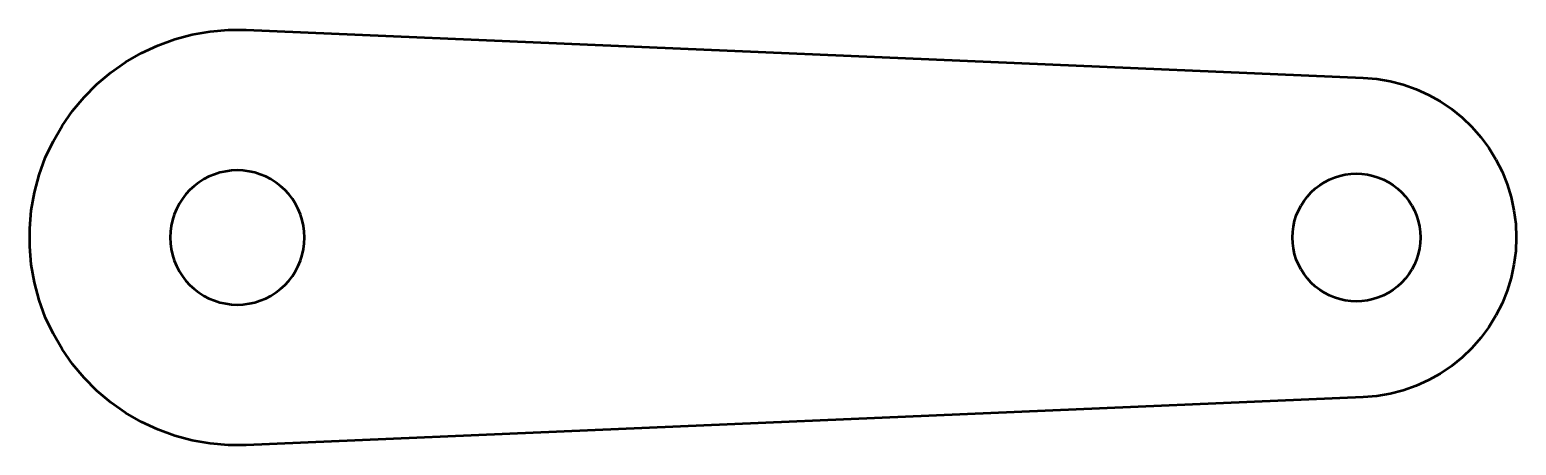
# Model space of a CAD drawing. Header units: millimetres. Extents: x 125.3 to 171.7, y 98.5 to 111.5.
import ezdxf

# ---------------------------------------------------------------- set-up
doc = ezdxf.new("R2010")
doc.units = ezdxf.units.MM
doc.layers.add('Visible (ISO)', color=7, linetype='Continuous', lineweight=50)

msp = doc.modelspace()

# ---------------------------------------------------------------- linework, layer by layer
at = {"layer": 'Visible (ISO)'}
for p, q in [((129.256, 111.004), (129.789, 111.198)), ((129.789, 111.198), (130.336, 111.345)), ((130.336, 111.345), (130.894, 111.444)), ((130.894, 111.444), (131.459, 111.494)), ((131.459, 111.494), (132.025, 111.494)), ((132.025, 111.494), (166.961, 109.995)), ((128.252, 110.48), (128.743, 110.764)), ((128.743, 110.764), (129.256, 111.004)), ((127.788, 110.155), (128.252, 110.48)), ((126.953, 109.39), (127.354, 109.791)), ((127.354, 109.791), (127.788, 110.155)), ((166.961, 109.995), (167.384, 109.959)), ((167.384, 109.959), (167.802, 109.887)), ((167.802, 109.887), (168.213, 109.78)), ((168.213, 109.78), (168.613, 109.639)), ((126.589, 108.955), (126.953, 109.39)), ((168.613, 109.639), (168.999, 109.464)), ((168.999, 109.464), (169.37, 109.257)), ((126.264, 108.491), (126.589, 108.955)), ((169.37, 109.257), (169.721, 109.019)), ((169.721, 109.019), (170.051, 108.753)), ((125.981, 108), (126.264, 108.491)), ((170.051, 108.753), (170.357, 108.459)), ((170.357, 108.459), (170.638, 108.14)), ((125.741, 107.486), (125.981, 108)), ((170.638, 108.14), (170.89, 107.799)), ((125.547, 106.954), (125.741, 107.486)), ((170.89, 107.799), (171.112, 107.438)), ((171.112, 107.438), (171.303, 107.059)), ((125.401, 106.406), (125.547, 106.954)), ((131.029, 106.973), (130.859, 106.903)), ((131.203, 107.028), (131.029, 106.973)), ((131.382, 107.068), (131.203, 107.028)), ((131.564, 107.092), (131.382, 107.068)), ((131.747, 107.1), (131.564, 107.092)), ((131.93, 107.092), (131.747, 107.1)), ((132.112, 107.068), (131.93, 107.092)), ((132.29, 107.028), (132.112, 107.068)), ((132.465, 106.973), (132.29, 107.028)), ((132.634, 106.903), (132.465, 106.973)), ((166.229, 106.932), (166.4, 106.97)), ((166.4, 106.97), (166.573, 106.992)), ((166.573, 106.992), (166.747, 107)), ((166.747, 107), (166.921, 106.992)), ((166.921, 106.992), (167.094, 106.97)), ((167.094, 106.97), (167.265, 106.932)), ((171.303, 107.059), (171.461, 106.665)), ((130.262, 106.485), (130.138, 106.35)), ((130.397, 106.609), (130.262, 106.485)), ((130.542, 106.72), (130.397, 106.609)), ((130.697, 106.819), (130.542, 106.72)), ((130.859, 106.903), (130.697, 106.819)), ((132.797, 106.819), (132.634, 106.903)), ((132.951, 106.72), (132.797, 106.819)), ((133.097, 106.609), (132.951, 106.72)), ((133.232, 106.485), (133.097, 106.609)), ((133.356, 106.35), (133.232, 106.485)), ((165.333, 106.414), (165.461, 106.532)), ((165.461, 106.532), (165.6, 106.638)), ((165.6, 106.638), (165.747, 106.732)), ((165.747, 106.732), (165.902, 106.813)), ((165.902, 106.813), (166.063, 106.879)), ((166.063, 106.879), (166.229, 106.932)), ((167.265, 106.932), (167.431, 106.879)), ((167.431, 106.879), (167.592, 106.813)), ((167.592, 106.813), (167.747, 106.732)), ((167.747, 106.732), (167.894, 106.638)), ((167.894, 106.638), (168.032, 106.532)), ((168.032, 106.532), (168.161, 106.414)), ((171.461, 106.665), (171.586, 106.26)), ((125.302, 105.848), (125.401, 106.406)), ((129.928, 106.05), (129.844, 105.887)), ((130.027, 106.205), (129.928, 106.05)), ((130.138, 106.35), (130.027, 106.205)), ((133.467, 106.205), (133.356, 106.35)), ((133.566, 106.05), (133.467, 106.205)), ((133.65, 105.887), (133.566, 106.05)), ((165.015, 106), (165.109, 106.147)), ((165.109, 106.147), (165.215, 106.286)), ((165.215, 106.286), (165.333, 106.414)), ((168.161, 106.414), (168.279, 106.286)), ((168.279, 106.286), (168.385, 106.147)), ((168.385, 106.147), (168.479, 106)), ((171.586, 106.26), (171.675, 105.845)), ((125.253, 105.283), (125.302, 105.848)), ((129.718, 105.544), (129.679, 105.365)), ((129.774, 105.718), (129.718, 105.544)), ((129.844, 105.887), (129.774, 105.718)), ((133.72, 105.718), (133.65, 105.887)), ((133.775, 105.544), (133.72, 105.718)), ((133.815, 105.365), (133.775, 105.544)), ((164.815, 105.518), (164.868, 105.684)), ((164.868, 105.684), (164.934, 105.845)), ((164.934, 105.845), (165.015, 106)), ((168.479, 106), (168.56, 105.845)), ((168.56, 105.845), (168.626, 105.684)), ((168.626, 105.684), (168.679, 105.518)), ((171.675, 105.845), (171.729, 105.424)), ((125.253, 104.717), (125.253, 105.283)), ((129.655, 105.183), (129.647, 105)), ((129.679, 105.365), (129.655, 105.183)), ((133.839, 105.183), (133.815, 105.365)), ((133.847, 105), (133.839, 105.183)), ((164.747, 105), (164.755, 105.174)), ((164.755, 105.174), (164.777, 105.347)), ((164.777, 105.347), (164.815, 105.518)), ((168.679, 105.518), (168.717, 105.347)), ((168.717, 105.347), (168.739, 105.174)), ((168.739, 105.174), (168.747, 105)), ((171.729, 105.424), (171.747, 105)), ((125.302, 104.152), (125.253, 104.717)), ((129.647, 105), (129.655, 104.817)), ((129.655, 104.817), (129.679, 104.635)), ((129.679, 104.635), (129.718, 104.456)), ((133.775, 104.456), (133.815, 104.635)), ((133.815, 104.635), (133.839, 104.817)), ((133.839, 104.817), (133.847, 105)), ((164.755, 104.826), (164.747, 105)), ((164.777, 104.653), (164.755, 104.826)), ((164.815, 104.482), (164.777, 104.653)), ((168.717, 104.653), (168.679, 104.482)), ((168.739, 104.826), (168.717, 104.653)), ((168.747, 105), (168.739, 104.826)), ((171.747, 105), (171.729, 104.576)), ((125.401, 103.594), (125.302, 104.152)), ((129.718, 104.456), (129.774, 104.282)), ((129.774, 104.282), (129.844, 104.113)), ((133.65, 104.113), (133.72, 104.282)), ((133.72, 104.282), (133.775, 104.456)), ((164.868, 104.316), (164.815, 104.482)), ((164.934, 104.155), (164.868, 104.316)), ((165.015, 104), (164.934, 104.155)), ((168.56, 104.155), (168.479, 104)), ((168.626, 104.316), (168.56, 104.155)), ((168.679, 104.482), (168.626, 104.316)), ((171.675, 104.155), (171.586, 103.74)), ((171.729, 104.576), (171.675, 104.155)), ((129.844, 104.113), (129.928, 103.95)), ((129.928, 103.95), (130.027, 103.795)), ((130.027, 103.795), (130.138, 103.65)), ((133.356, 103.65), (133.467, 103.795)), ((133.467, 103.795), (133.566, 103.95)), ((133.566, 103.95), (133.65, 104.113)), ((165.109, 103.853), (165.015, 104)), ((165.215, 103.714), (165.109, 103.853)), ((165.333, 103.586), (165.215, 103.714)), ((168.279, 103.714), (168.161, 103.586)), ((168.385, 103.853), (168.279, 103.714)), ((168.479, 104), (168.385, 103.853)), ((171.586, 103.74), (171.461, 103.335)), ((125.547, 103.046), (125.401, 103.594)), ((130.138, 103.65), (130.262, 103.515)), ((130.262, 103.515), (130.397, 103.391)), ((130.397, 103.391), (130.542, 103.28)), ((130.542, 103.28), (130.697, 103.181)), ((132.797, 103.181), (132.951, 103.28)), ((132.951, 103.28), (133.097, 103.391)), ((133.097, 103.391), (133.232, 103.515)), ((133.232, 103.515), (133.356, 103.65)), ((165.461, 103.468), (165.333, 103.586)), ((165.6, 103.362), (165.461, 103.468)), ((165.747, 103.268), (165.6, 103.362)), ((165.902, 103.187), (165.747, 103.268)), ((167.747, 103.268), (167.592, 103.187)), ((167.894, 103.362), (167.747, 103.268)), ((168.032, 103.468), (167.894, 103.362)), ((168.161, 103.586), (168.032, 103.468)), ((171.461, 103.335), (171.303, 102.941)), ((125.741, 102.514), (125.547, 103.046)), ((130.697, 103.181), (130.859, 103.097)), ((130.859, 103.097), (131.029, 103.027)), ((131.029, 103.027), (131.203, 102.972)), ((131.203, 102.972), (131.382, 102.932)), ((131.382, 102.932), (131.564, 102.908)), ((131.564, 102.908), (131.747, 102.9)), ((131.747, 102.9), (131.93, 102.908)), ((131.93, 102.908), (132.112, 102.932)), ((132.112, 102.932), (132.29, 102.972)), ((132.29, 102.972), (132.465, 103.027)), ((132.465, 103.027), (132.634, 103.097)), ((132.634, 103.097), (132.797, 103.181)), ((166.063, 103.121), (165.902, 103.187)), ((166.229, 103.068), (166.063, 103.121)), ((166.4, 103.03), (166.229, 103.068)), ((166.573, 103.008), (166.4, 103.03)), ((166.747, 103), (166.573, 103.008)), ((166.921, 103.008), (166.747, 103)), ((167.094, 103.03), (166.921, 103.008)), ((167.265, 103.068), (167.094, 103.03)), ((167.431, 103.121), (167.265, 103.068)), ((167.592, 103.187), (167.431, 103.121)), ((171.303, 102.941), (171.112, 102.562)), ((125.981, 102), (125.741, 102.514)), ((171.112, 102.562), (170.89, 102.201)), ((126.264, 101.509), (125.981, 102)), ((170.638, 101.86), (170.357, 101.541)), ((170.89, 102.201), (170.638, 101.86)), ((126.589, 101.045), (126.264, 101.509)), ((170.357, 101.541), (170.051, 101.247)), ((126.953, 100.61), (126.589, 101.045)), ((169.721, 100.981), (169.37, 100.743)), ((170.051, 101.247), (169.721, 100.981)), ((127.354, 100.209), (126.953, 100.61)), ((168.999, 100.536), (168.613, 100.361)), ((169.37, 100.743), (168.999, 100.536)), ((127.788, 99.845), (127.354, 100.209)), ((166.961, 100.005), (132.025, 98.506)), ((167.384, 100.041), (166.961, 100.005)), ((167.802, 100.113), (167.384, 100.041)), ((168.213, 100.22), (167.802, 100.113)), ((168.613, 100.361), (168.213, 100.22)), ((128.252, 99.52), (127.788, 99.845)), ((128.743, 99.236), (128.252, 99.52)), ((129.256, 98.996), (128.743, 99.236)), ((129.789, 98.802), (129.256, 98.996)), ((130.336, 98.655), (129.789, 98.802)), ((130.894, 98.556), (130.336, 98.655)), ((131.459, 98.506), (130.894, 98.556)), ((132.025, 98.506), (131.459, 98.506))]:
    msp.add_line(p, q, dxfattribs=at)

doc.saveas('drawing.dxf')
